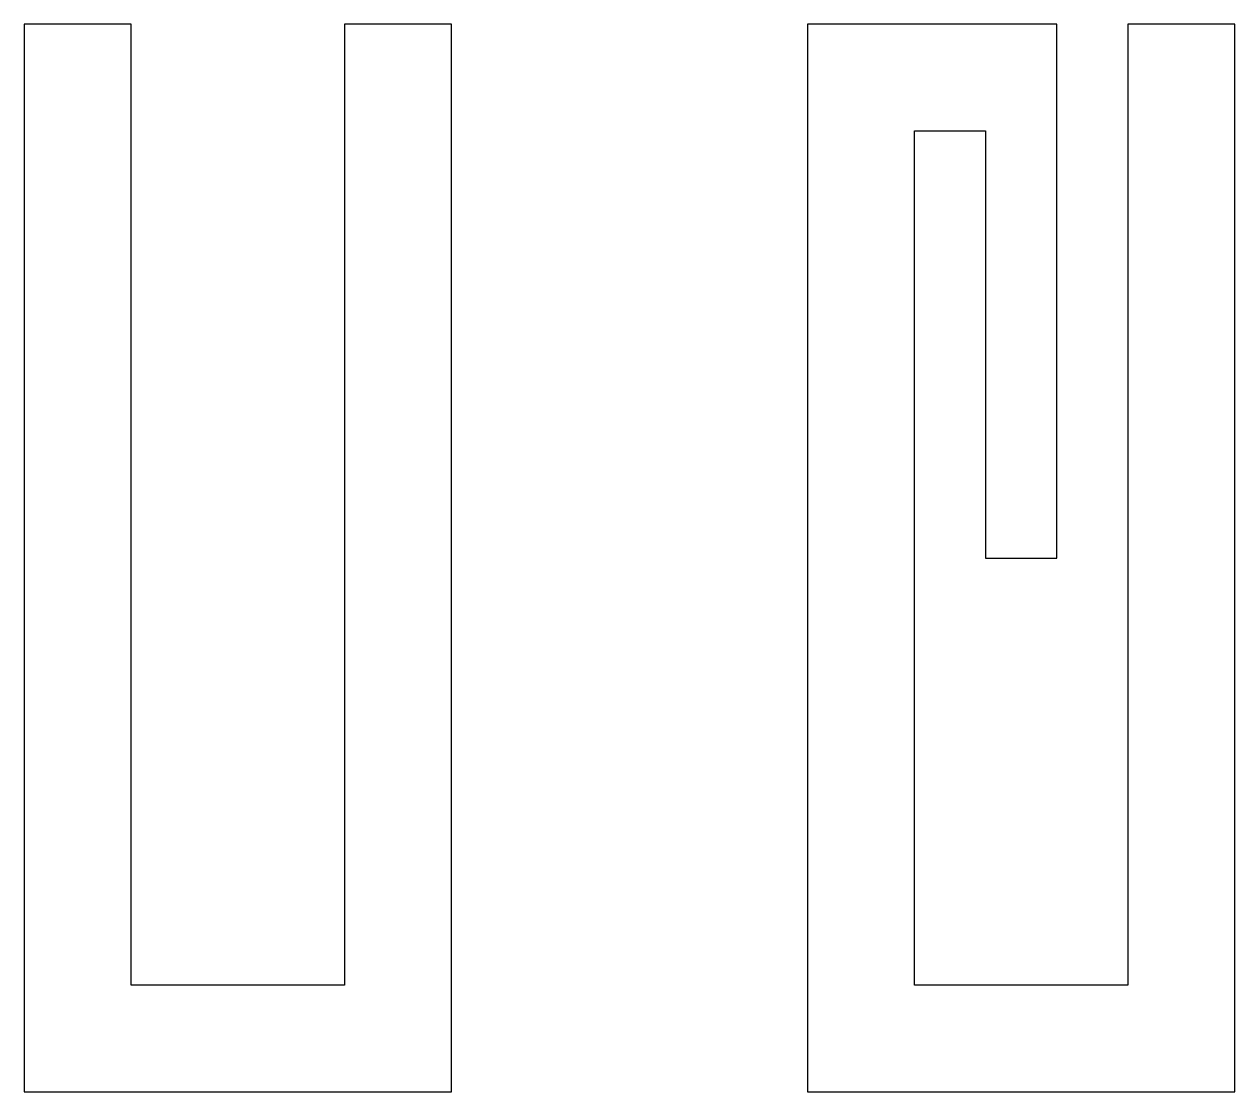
# Model space of a CAD drawing. Extents: x -17 to 17, y 0 to 30.
import ezdxf

# ---------------------------------------------------------------- set-up
doc = ezdxf.new("R2010")
doc.units = 0
doc.header["$MEASUREMENT"] = 0
doc.layers.add('DEFAULT', color=18, linetype='CONTINUOUS')

msp = doc.modelspace()

# ---------------------------------------------------------------- linework, layer by layer
at = {"layer": 'DEFAULT'}
for points in [[(-17, 30), (-17, 0), (-5, 0), (-5, 30), (-8, 30), (-8, 3), (-14, 3), (-14, 30)], [(10, 27), (10, 15), (12, 15), (12, 30), (5, 30), (5, 0), (17, 0), (17, 30), (14, 30), (14, 3), (8, 3), (8, 27)]]:
    msp.add_lwpolyline(points, close=True, dxfattribs=at)

doc.saveas('drawing.dxf')
